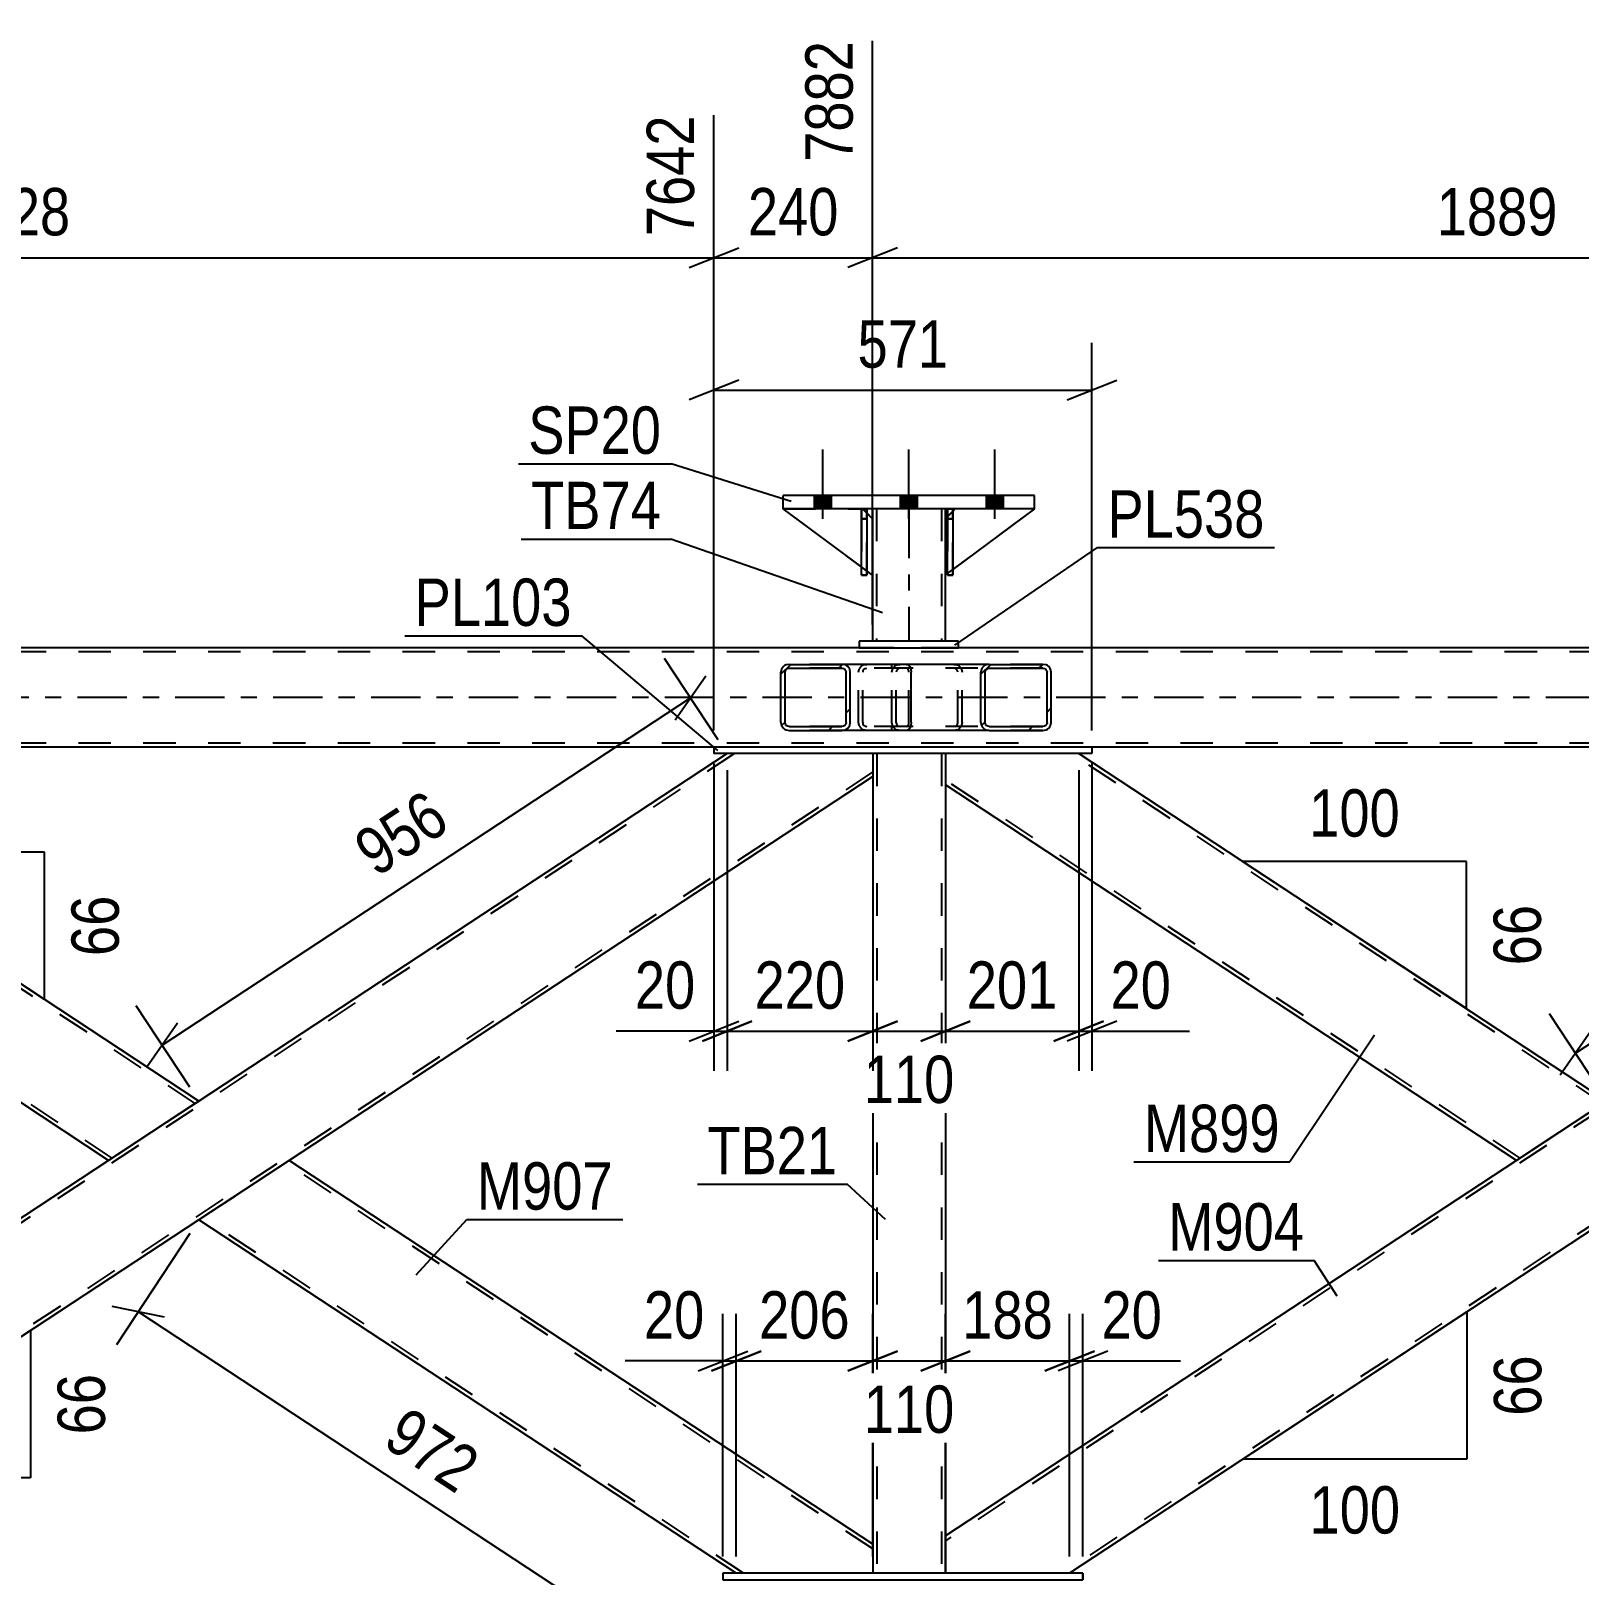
# Model space of a CAD drawing. Header units: millimetres. Extents: x -857 to 332, y -866 to -25.
# Drawn here: x -569.9 to -476.3, y -550.7 to -457.3 of the extents above; entities that cross this region are included whole.
import ezdxf

# ---------------------------------------------------------------- set-up
doc = ezdxf.new("R2010")
doc.units = ezdxf.units.MM
doc.linetypes.add('DXK_LINE_DOT2', pattern=[3.9198, 1.9599, -1.9599])
doc.linetypes.add('DXK_LINE_DOT3', pattern=[5.9187, 2.979, -0.9799, 0.9799, -0.9799])
doc.styles.add('Arial Narrow', font='ARIALN.TTF', dxfattribs={"height": 0.2})

# ---------------------------------------------------------------- blocks, each defined once
blk = doc.blocks.new('Part-570386455-8323 - 8305')
at = {"color": 7, "linetype": 'DXK_LINE_DOT2'}
for p, q in [((-442.246, -501.051), (-514.613, -548.652)), ((-432.201, -501.051), (-507.544, -550.609)), ((-431.764, -501.051), (-444.351, -509.329)), ((-431.764, -501.051), (-442.682, -501.051)), ((-474.622, -522.059), (-480.081, -525.65)), ((-469.163, -525.65), (-474.622, -529.241)), ((-514.613, -550.609), (-514.613, -548.94)), ((-507.107, -550.609), (-514.613, -550.609))]:
    blk.add_line(p, q, dxfattribs=at)
at = {"color": 2, "linetype": 'Continuous'}
for p, q in [((-442.682, -501.051), (-474.622, -522.059)), ((-432.055, -501.241), (-469.163, -525.65)), ((-480.081, -525.65), (-514.613, -548.365)), ((-474.622, -529.241), (-507.107, -550.609)), ((-514.613, -548.365), (-514.613, -550.609))]:
    blk.add_line(p, q, dxfattribs=at)
blk = doc.blocks.new('Part-570386455-8356 - 8305')
at = {"linetype": 'Continuous'}
h = blk.add_hatch(dxfattribs=at)
h.set_pattern_fill('', scale=0.7, style=0, pattern_type=0)
h.set_pattern_definition([(45, (-524.5279, -499.3542), (-1.57154, 1.57154), [])])
h.paths.add_polyline_path([(-524.566, -499.171), (-524.528, -499.354), (-524.419, -499.51), (-524.255, -499.614), (-524.063, -499.651), (-520.873, -499.651), (-520.681, -499.614), (-520.517, -499.51), (-520.408, -499.354), (-520.37, -499.171), (-520.37, -496.131), (-520.408, -495.947), (-520.517, -495.791), (-520.681, -495.687), (-520.873, -495.651), (-524.063, -495.651), (-524.255, -495.687), (-524.419, -495.791), (-524.528, -495.947), (-524.566, -496.131)])
h.paths.add_polyline_path([(-524.295, -496.039), (-524.241, -495.961), (-524.159, -495.909), (-524.063, -495.891), (-520.873, -495.891), (-520.777, -495.909), (-520.695, -495.961), (-520.641, -496.039), (-520.622, -496.131), (-520.622, -499.171), (-520.641, -499.262), (-520.695, -499.34), (-520.777, -499.392), (-520.873, -499.411), (-524.063, -499.411), (-524.159, -499.392), (-524.241, -499.34), (-524.295, -499.262), (-524.314, -499.171), (-524.314, -496.131)])
at = {"color": 2, "linetype": 'Continuous'}
for p, q in [((-524.528, -495.947), (-524.566, -496.131)), ((-524.314, -496.131), (-524.295, -496.039)), ((-524.295, -496.039), (-524.241, -495.961)), ((-524.063, -495.651), (-524.255, -495.687)), ((-524.241, -495.961), (-524.159, -495.909)), ((-524.159, -495.909), (-524.063, -495.891)), ((-524.063, -495.651), (-520.873, -495.651)), ((-524.063, -495.891), (-520.873, -495.891)), ((-516.964, -495.651), (-520.873, -495.651)), ((-520.681, -495.687), (-520.873, -495.651)), ((-520.873, -495.891), (-520.777, -495.909)), ((-520.777, -495.909), (-520.695, -495.961)), ((-520.695, -495.961), (-520.641, -496.039)), ((-520.641, -496.039), (-520.622, -496.131)), ((-520.37, -496.131), (-520.408, -495.947)), ((-516.964, -495.651), (-516.861, -495.687)), ((-516.861, -495.687), (-516.773, -495.791)), ((-516.773, -495.791), (-516.715, -495.947)), ((-516.715, -495.947), (-516.694, -496.131)), ((-524.566, -499.171), (-524.566, -496.131)), ((-524.314, -499.171), (-524.314, -496.131)), ((-520.622, -499.171), (-520.622, -496.131)), ((-520.37, -499.171), (-520.37, -496.131)), ((-516.694, -499.171), (-516.694, -496.131)), ((-524.566, -499.171), (-524.528, -499.354)), ((-524.295, -499.262), (-524.314, -499.171)), ((-524.241, -499.34), (-524.295, -499.262)), ((-524.255, -499.614), (-524.063, -499.651)), ((-524.159, -499.392), (-524.241, -499.34)), ((-524.063, -499.411), (-524.159, -499.392)), ((-524.063, -499.411), (-520.873, -499.411)), ((-524.063, -499.651), (-520.873, -499.651)), ((-520.777, -499.392), (-520.873, -499.411)), ((-520.873, -499.651), (-520.681, -499.614)), ((-516.964, -499.651), (-520.873, -499.651)), ((-520.695, -499.34), (-520.777, -499.392)), ((-520.641, -499.262), (-520.695, -499.34)), ((-520.622, -499.171), (-520.641, -499.262)), ((-520.408, -499.354), (-520.37, -499.171)), ((-516.861, -499.614), (-516.964, -499.651)), ((-516.773, -499.51), (-516.861, -499.614)), ((-516.715, -499.354), (-516.773, -499.51)), ((-516.694, -499.171), (-516.715, -499.354))]:
    blk.add_line(p, q, dxfattribs=at)
at = {"color": 7, "linetype": 'DXK_LINE_DOT2'}
for p, q in [((-520.873, -495.651), (-524.063, -495.651)), ((-516.964, -495.891), (-524.063, -495.891)), ((-519.874, -496.131), (-519.836, -495.947)), ((-519.603, -496.039), (-519.622, -496.131)), ((-519.549, -495.961), (-519.603, -496.039)), ((-519.563, -495.687), (-519.371, -495.651)), ((-519.549, -495.961), (-519.527, -495.947)), ((-519.527, -495.947), (-519.467, -495.909)), ((-519.467, -495.909), (-519.371, -495.891)), ((-517.861, -495.891), (-517.861, -495.651)), ((-516.912, -495.909), (-516.964, -495.891)), ((-516.868, -495.961), (-516.912, -495.909)), ((-516.839, -496.039), (-516.868, -495.961)), ((-516.829, -496.131), (-516.839, -496.039)), ((-519.874, -499.171), (-519.874, -496.131)), ((-519.622, -499.171), (-519.622, -496.131)), ((-516.829, -499.171), (-516.829, -496.131)), ((-516.964, -499.411), (-524.063, -499.411)), ((-520.873, -499.651), (-524.063, -499.651)), ((-519.836, -499.354), (-519.874, -499.171)), ((-519.622, -499.171), (-519.603, -499.262)), ((-519.603, -499.262), (-519.549, -499.34)), ((-519.371, -499.651), (-519.563, -499.614)), ((-519.549, -499.34), (-519.527, -499.354)), ((-519.527, -499.354), (-519.467, -499.392)), ((-519.467, -499.392), (-519.371, -499.411)), ((-517.861, -499.651), (-517.861, -499.411)), ((-516.964, -499.411), (-516.912, -499.392)), ((-516.912, -499.392), (-516.868, -499.34)), ((-516.868, -499.34), (-516.839, -499.262)), ((-516.839, -499.262), (-516.829, -499.171))]:
    blk.add_line(p, q, dxfattribs=at)
at = {"color": 2, "linetype": 'Continuous'}
for centre, start, end in [((-524.078, -496.146), 111.15131, 156.10485), ((-520.858, -496.146), 23.89515, 68.84869), ((-524.078, -499.155), 203.89515, 248.84869), ((-520.858, -499.155), 291.15131, 336.10485)]:
    blk.add_arc(centre, 0.492, start, end, dxfattribs=at)
at = {"color": 7, "linetype": 'DXK_LINE_DOT2'}
for centre, start, end in [((-519.386, -496.146), 111.15132, 156.10486), ((-519.386, -499.155), 203.89514, 248.84868)]:
    blk.add_arc(centre, 0.492, start, end, dxfattribs=at)
blk = doc.blocks.new('Part-570386455-8442 - 8305')
at = {"color": 7, "linetype": 'DXK_LINE_DOT2'}
for p, q in [((-527.38, -501.051), (-602.723, -550.609)), ((-519.013, -501.051), (-527.817, -501.051)), ((-519.013, -501.051), (-519.013, -501.867)), ((-519.013, -502.154), (-592.678, -550.609)), ((-519.013, -502.087), (-519.013, -502.441)), ((-519.013, -502.087), (-519.013, -502.154)), ((-559.756, -522.059), (-565.215, -525.65)), ((-554.297, -525.65), (-559.756, -529.241)), ((-602.323, -550.059), (-603.159, -550.609)), ((-592.241, -550.609), (-603.159, -550.609))]:
    blk.add_line(p, q, dxfattribs=at)
at = {"color": 2, "linetype": 'Continuous'}
for p, q in [((-527.817, -501.051), (-559.756, -522.059)), ((-519.013, -501.051), (-519.013, -501.867)), ((-519.013, -502.441), (-554.297, -525.65)), ((-519.013, -501.867), (-519.013, -502.441)), ((-565.215, -525.65), (-602.323, -550.059)), ((-559.756, -529.241), (-592.241, -550.609))]:
    blk.add_line(p, q, dxfattribs=at)
blk = doc.blocks.new('Part-570386455-8399 - 8305')
at = {"color": 7, "linetype": 'DXK_LINE_DOT2'}
for p, q in [((-514.613, -501.051), (-519.013, -501.051)), ((-519.013, -501.051), (-519.013, -502.441)), ((-518.773, -501.051), (-518.773, -550.609)), ((-514.853, -501.051), (-514.853, -550.609)), ((-514.613, -501.051), (-514.613, -502.936)), ((-514.613, -548.365), (-514.613, -550.609)), ((-519.013, -548.859), (-519.013, -550.609)), ((-514.613, -550.609), (-519.013, -550.609))]:
    blk.add_line(p, q, dxfattribs=at)
at = {"color": 2, "linetype": 'Continuous'}
for p, q in [((-519.013, -502.441), (-519.013, -548.859)), ((-514.613, -502.936), (-514.613, -548.365))]:
    blk.add_line(p, q, dxfattribs=at)
blk = doc.blocks.new('Bolt-570386455-8512 - 8305')
at = {"linetype": 'Continuous'}
for points in [[(-522.545, -486.25), (-521.505, -486.25), (-521.505, -485.45), (-522.545, -485.45)], [(-522.545, -486.25), (-521.505, -486.25), (-521.505, -485.45), (-522.545, -485.45)], [(-522.545, -486.25), (-521.505, -486.25), (-521.505, -485.45), (-522.545, -485.45)], [(-517.345, -486.25), (-516.305, -486.25), (-516.305, -485.45), (-517.345, -485.45)], [(-517.345, -486.25), (-516.305, -486.25), (-516.305, -485.45), (-517.345, -485.45)], [(-512.145, -486.25), (-511.105, -486.25), (-511.105, -485.45), (-512.145, -485.45)], [(-512.145, -486.25), (-511.105, -486.25), (-511.105, -485.45), (-512.145, -485.45)], [(-512.145, -486.25), (-511.105, -486.25), (-511.105, -485.45), (-512.145, -485.45)]]:
    blk.add_hatch(color=1, dxfattribs=at).paths.add_polyline_path(points)
at = {"color": 1, "linetype": 'Continuous'}
for p, q in [((-522.025, -486.85), (-522.025, -482.65)), ((-522.025, -486.85), (-522.025, -482.65)), ((-522.025, -486.85), (-522.025, -482.65)), ((-516.825, -486.85), (-516.825, -482.65)), ((-516.825, -486.85), (-516.825, -482.65)), ((-511.625, -486.85), (-511.625, -482.65)), ((-511.625, -486.85), (-511.625, -482.65)), ((-511.625, -486.85), (-511.625, -482.65)), ((-522.545, -486.25), (-522.545, -485.45)), ((-522.545, -486.25), (-522.545, -485.45)), ((-522.545, -486.25), (-522.545, -485.45)), ((-521.505, -486.25), (-521.505, -485.45)), ((-521.505, -486.25), (-521.505, -485.45)), ((-521.505, -486.25), (-521.505, -485.45)), ((-517.345, -486.25), (-517.345, -485.45)), ((-517.345, -486.25), (-517.345, -485.45)), ((-516.305, -486.25), (-516.305, -485.45)), ((-516.305, -486.25), (-516.305, -485.45)), ((-512.145, -486.25), (-512.145, -485.45)), ((-512.145, -486.25), (-512.145, -485.45)), ((-512.145, -486.25), (-512.145, -485.45)), ((-511.105, -486.25), (-511.105, -485.45)), ((-511.105, -486.25), (-511.105, -485.45)), ((-511.105, -486.25), (-511.105, -485.45))]:
    blk.add_line(p, q, dxfattribs=at)
blk = doc.blocks.new('Part-570386455-8858 - 8305')
at = {"linetype": 'Continuous'}
h = blk.add_hatch(dxfattribs=at)
h.set_pattern_fill('', scale=0.7, style=0, pattern_type=0)
h.set_pattern_definition([(45, (-512.4369, -499.3542), (-1.57154, 1.57154), [])])
h.paths.add_polyline_path([(-512.476, -499.171), (-512.437, -499.354), (-512.326, -499.51), (-512.16, -499.614), (-511.965, -499.651), (-508.73, -499.651), (-508.534, -499.614), (-508.369, -499.51), (-508.258, -499.354), (-508.219, -499.171), (-508.219, -496.131), (-508.258, -495.947), (-508.369, -495.791), (-508.534, -495.687), (-508.73, -495.651), (-511.965, -495.651), (-512.16, -495.687), (-512.326, -495.791), (-512.437, -495.947), (-512.476, -496.131)])
h.paths.add_polyline_path([(-512.201, -496.039), (-512.146, -495.961), (-512.063, -495.909), (-511.965, -495.891), (-508.73, -495.891), (-508.632, -495.909), (-508.549, -495.961), (-508.494, -496.039), (-508.474, -496.131), (-508.474, -499.171), (-508.494, -499.262), (-508.549, -499.34), (-508.632, -499.392), (-508.73, -499.411), (-511.965, -499.411), (-512.063, -499.392), (-512.146, -499.34), (-512.201, -499.262), (-512.22, -499.171), (-512.22, -496.131)])
at = {"color": 7, "linetype": 'DXK_LINE_DOT2'}
for p, q in [((-517.861, -496.131), (-517.822, -495.947)), ((-517.586, -496.039), (-517.606, -496.131)), ((-517.531, -495.961), (-517.586, -496.039)), ((-517.546, -495.687), (-517.35, -495.651)), ((-517.448, -495.909), (-517.531, -495.961)), ((-517.35, -495.891), (-517.448, -495.909)), ((-516.964, -495.651), (-517.35, -495.651)), ((-508.73, -495.891), (-517.35, -495.891)), ((-514.115, -495.651), (-513.92, -495.687)), ((-514.018, -495.909), (-514.115, -495.891)), ((-513.935, -495.961), (-514.018, -495.909)), ((-513.879, -496.039), (-513.935, -495.961)), ((-513.86, -496.131), (-513.879, -496.039)), ((-513.643, -495.947), (-513.605, -496.131)), ((-508.73, -495.651), (-511.965, -495.651)), ((-517.861, -499.171), (-517.861, -496.131)), ((-517.606, -499.171), (-517.606, -496.131)), ((-513.86, -499.171), (-513.86, -496.131)), ((-513.605, -499.171), (-513.605, -496.131)), ((-517.822, -499.354), (-517.861, -499.171)), ((-517.606, -499.171), (-517.586, -499.262)), ((-517.586, -499.262), (-517.531, -499.34)), ((-517.35, -499.651), (-517.546, -499.614)), ((-517.531, -499.34), (-517.448, -499.392)), ((-517.448, -499.392), (-517.35, -499.411)), ((-508.73, -499.411), (-517.35, -499.411)), ((-516.964, -499.651), (-517.35, -499.651)), ((-514.115, -499.411), (-514.018, -499.392)), ((-513.92, -499.614), (-514.115, -499.651)), ((-514.018, -499.392), (-513.935, -499.34)), ((-513.935, -499.34), (-513.879, -499.262)), ((-513.879, -499.262), (-513.86, -499.171)), ((-513.605, -499.171), (-513.643, -499.354)), ((-508.73, -499.651), (-511.965, -499.651))]:
    blk.add_line(p, q, dxfattribs=at)
at = {"color": 2, "linetype": 'Continuous'}
for p, q in [((-511.965, -495.651), (-516.964, -495.651)), ((-512.437, -495.947), (-512.476, -496.131)), ((-512.22, -496.131), (-512.201, -496.039)), ((-512.201, -496.039), (-512.146, -495.961)), ((-511.965, -495.651), (-512.16, -495.687)), ((-512.146, -495.961), (-512.063, -495.909)), ((-512.063, -495.909), (-511.965, -495.891)), ((-511.965, -495.651), (-508.73, -495.651)), ((-511.965, -495.891), (-508.73, -495.891)), ((-508.534, -495.687), (-508.73, -495.651)), ((-508.73, -495.891), (-508.632, -495.909)), ((-508.632, -495.909), (-508.549, -495.961)), ((-508.549, -495.961), (-508.494, -496.039)), ((-508.494, -496.039), (-508.474, -496.131)), ((-508.219, -496.131), (-508.258, -495.947)), ((-512.476, -499.171), (-512.476, -496.131)), ((-512.22, -499.171), (-512.22, -496.131)), ((-508.474, -499.171), (-508.474, -496.131)), ((-508.219, -499.171), (-508.219, -496.131)), ((-511.965, -499.651), (-516.964, -499.651)), ((-512.476, -499.171), (-512.437, -499.354)), ((-512.201, -499.262), (-512.22, -499.171)), ((-512.146, -499.34), (-512.201, -499.262)), ((-512.16, -499.614), (-511.965, -499.651)), ((-512.063, -499.392), (-512.146, -499.34)), ((-511.965, -499.411), (-512.063, -499.392)), ((-511.965, -499.411), (-508.73, -499.411)), ((-511.965, -499.651), (-508.73, -499.651)), ((-508.632, -499.392), (-508.73, -499.411)), ((-508.73, -499.651), (-508.534, -499.614)), ((-508.549, -499.34), (-508.632, -499.392)), ((-508.494, -499.262), (-508.549, -499.34)), ((-508.474, -499.171), (-508.494, -499.262)), ((-508.258, -499.354), (-508.219, -499.171))]:
    blk.add_line(p, q, dxfattribs=at)
at = {"color": 7, "linetype": 'DXK_LINE_DOT2'}
for centre, start, end in [((-517.37, -496.151), 110.75832, 155.68004), ((-514.096, -496.151), 24.31996, 69.24168), ((-517.37, -499.15), 204.31996, 249.24168), ((-514.096, -499.15), 290.75832, 335.68004)]:
    blk.add_arc(centre, 0.496, start, end, dxfattribs=at)
at = {"color": 2, "linetype": 'Continuous'}
for centre, start, end in [((-511.984, -496.151), 110.75832, 155.68005), ((-508.71, -496.151), 24.31995, 69.24168), ((-511.984, -499.15), 204.31995, 249.24168), ((-508.71, -499.15), 290.75832, 335.68005)]:
    blk.add_arc(centre, 0.496, start, end, dxfattribs=at)
blk = doc.blocks.new('Part-570386455-8427 - 8305')
at = {"color": 2, "linetype": 'Continuous'}
for p, q in [((-554.297, -525.65), (-559.756, -529.241)), ((-519.013, -548.859), (-554.297, -525.65)), ((-527.27, -550.609), (-559.756, -529.241)), ((-519.013, -549.434), (-519.013, -548.859)), ((-519.013, -549.434), (-519.013, -550.609))]:
    blk.add_line(p, q, dxfattribs=at)
at = {"color": 7, "linetype": 'DXK_LINE_DOT2'}
for p, q in [((-519.013, -549.147), (-554.515, -525.794)), ((-559.537, -529.098), (-559.521, -529.087)), ((-526.834, -550.609), (-559.537, -529.098)), ((-519.013, -549.324), (-519.013, -549.434)), ((-519.013, -550.609), (-527.27, -550.609))]:
    blk.add_line(p, q, dxfattribs=at)
blk = doc.blocks.new('Part-570386455-8655 - 8305')
at = {"color": 7, "linetype": 'DXK_LINE_DOT2'}
for p, q in [((-519.698, -486.85), (-519.698, -486.25)), ((-519.698, -486.25), (-519.698, -486.25)), ((-519.698, -486.25), (-519.698, -490.25)), ((-519.698, -486.25), (-519.378, -486.25)), ((-519.378, -486.25), (-519.378, -486.85)), ((-519.378, -490.25), (-519.378, -486.25)), ((-519.698, -490.25), (-519.698, -486.85)), ((-519.698, -486.85), (-519.378, -486.85)), ((-519.378, -486.85), (-519.378, -490.25)), ((-519.698, -490.25), (-519.378, -490.25))]:
    blk.add_line(p, q, dxfattribs=at)
blk = doc.blocks.new('Part-570386455-8865 - 8305')
at = {"color": 7, "linetype": 'DXK_LINE_DOT2'}
for p, q in [((-114.303, -494.891), (-792.019, -494.891)), ((-114.303, -494.651), (-690.093, -494.651)), ((-513.825, -494.651), (-519.825, -494.651)), ((-114.303, -500.411), (-792.019, -500.411)), ((-505.761, -500.651), (-528.617, -500.651))]:
    blk.add_line(p, q, dxfattribs=at)
at = {"color": 2, "linetype": 'Continuous'}
for p, q in [((-519.825, -494.651), (-684.093, -494.651)), ((-264.422, -494.651), (-513.825, -494.651)), ((-528.617, -500.651), (-590.895, -500.651)), ((-443.482, -500.651), (-505.761, -500.651))]:
    blk.add_line(p, q, dxfattribs=at)
at = {"color": 7, "linetype": 'DXK_LINE_DOT3'}
blk.add_line((-114.303, -497.651), (-792.019, -497.651), dxfattribs=at)
blk = doc.blocks.new('Part-570386455-8656 - 8305')
at = {"color": 7, "linetype": 'DXK_LINE_DOT2'}
for p, q in [((-514.498, -486.25), (-514.499, -486.25)), ((-514.499, -486.25), (-514.498, -490.25)), ((-514.499, -486.25), (-514.178, -486.25)), ((-514.498, -486.85), (-514.498, -486.25)), ((-514.178, -490.25), (-514.179, -486.25)), ((-514.178, -486.25), (-514.178, -486.85)), ((-514.498, -490.25), (-514.498, -486.85)), ((-514.498, -486.85), (-514.178, -486.85)), ((-514.178, -486.85), (-514.178, -490.25)), ((-514.498, -490.25), (-514.178, -490.25))]:
    blk.add_line(p, q, dxfattribs=at)
blk = doc.blocks.new('Part-570386455-8671 - 8305')
at = {"color": 2, "linetype": 'Continuous'}
for p, q in [((-519.825, -494.251), (-519.825, -494.651)), ((-513.825, -494.251), (-519.825, -494.251)), ((-519.825, -494.651), (-513.825, -494.651)), ((-513.825, -494.651), (-513.825, -494.251))]:
    blk.add_line(p, q, dxfattribs=at)
blk = doc.blocks.new('Part-570386455-8672 - 8305')
at = {"color": 7, "linetype": 'DXK_LINE_DOT2'}
for p, q in [((-514.025, -486.25), (-514.625, -486.85)), ((-514.625, -490.25), (-509.225, -486.25)), ((-514.625, -486.85), (-514.025, -486.25)), ((-509.225, -486.25), (-514.025, -486.25)), ((-514.625, -486.85), (-514.625, -490.25)), ((-514.625, -486.85), (-514.625, -486.85)), ((-514.625, -486.85), (-514.625, -490.25))]:
    blk.add_line(p, q, dxfattribs=at)
blk = doc.blocks.new('Part-570386455-8673 - 8305')
at = {"color": 2, "linetype": 'Continuous'}
for p, q in [((-519.378, -486.25), (-519.699, -486.25)), ((-519.699, -490.25), (-519.698, -486.25)), ((-519.379, -486.25), (-519.378, -486.25)), ((-519.378, -486.25), (-519.379, -490.25)), ((-519.379, -490.25), (-519.699, -490.25))]:
    blk.add_line(p, q, dxfattribs=at)
at = {"color": 7, "linetype": 'DXK_LINE_DOT2'}
for p, q in [((-519.699, -486.25), (-519.699, -486.85)), ((-519.379, -486.85), (-519.379, -486.25)), ((-519.379, -486.85), (-519.699, -486.85)), ((-519.699, -486.85), (-519.699, -490.25)), ((-519.379, -490.25), (-519.379, -486.85))]:
    blk.add_line(p, q, dxfattribs=at)
blk = doc.blocks.new('Part-570386455-8674 - 8305')
at = {"color": 2, "linetype": 'Continuous'}
for p, q in [((-514.179, -486.25), (-514.499, -486.25)), ((-514.499, -490.25), (-514.499, -486.25)), ((-514.179, -486.25), (-514.179, -486.25)), ((-514.179, -486.25), (-514.179, -490.25)), ((-514.179, -490.25), (-514.499, -490.25))]:
    blk.add_line(p, q, dxfattribs=at)
at = {"color": 7, "linetype": 'DXK_LINE_DOT2'}
for p, q in [((-514.499, -486.25), (-514.499, -486.85)), ((-514.179, -486.85), (-514.179, -486.25)), ((-514.179, -486.85), (-514.499, -486.85)), ((-514.499, -486.85), (-514.499, -490.25)), ((-514.179, -490.25), (-514.179, -486.85))]:
    blk.add_line(p, q, dxfattribs=at)
blk = doc.blocks.new('Part-570386455-8692 - 8305')
at = {"color": 2, "linetype": 'Continuous'}
for p, q in [((-524.425, -486.25), (-524.425, -485.45)), ((-509.225, -485.45), (-524.425, -485.45)), ((-509.225, -486.25), (-509.225, -485.45)), ((-509.225, -486.25), (-524.425, -486.25))]:
    blk.add_line(p, q, dxfattribs=at)
at = {"color": 7, "linetype": 'DXK_LINE_DOT2'}
for p, q in [((-524.425, -486.25), (-524.425, -485.45)), ((-509.225, -486.25), (-509.225, -485.45))]:
    blk.add_line(p, q, dxfattribs=at)
blk = doc.blocks.new('Part-570386455-8704 - 8305')
at = {"color": 2, "linetype": 'Continuous'}
for p, q in [((-519.025, -486.25), (-519.025, -486.85)), ((-514.625, -486.25), (-514.625, -486.85)), ((-519.025, -490.25), (-519.025, -494.251)), ((-514.625, -490.25), (-514.625, -494.251))]:
    blk.add_line(p, q, dxfattribs=at)
at = {"color": 7, "linetype": 'DXK_LINE_DOT2'}
for p, q in [((-514.625, -486.25), (-519.025, -486.25)), ((-518.785, -486.25), (-518.785, -494.251)), ((-514.865, -486.25), (-514.865, -494.251)), ((-519.025, -486.85), (-519.025, -490.25)), ((-514.625, -486.85), (-514.625, -490.25)), ((-514.625, -494.251), (-519.025, -494.251))]:
    blk.add_line(p, q, dxfattribs=at)
at = {"color": 7, "linetype": 'DXK_LINE_DOT3'}
blk.add_line((-516.825, -486.25), (-516.825, -494.251), dxfattribs=at)
blk = doc.blocks.new('Part-570386455-8725 - 8305')
at = {"color": 2, "linetype": 'Continuous'}
for p, q in [((-519.699, -489.751), (-524.425, -486.25)), ((-519.025, -486.85), (-519.378, -486.497)), ((-519.025, -486.85), (-519.025, -490.25)), ((-519.025, -490.25), (-519.379, -489.988))]:
    blk.add_line(p, q, dxfattribs=at)
at = {"color": 7, "linetype": 'DXK_LINE_DOT2'}
for p, q in [((-519.625, -486.25), (-524.425, -486.25)), ((-519.378, -486.497), (-519.625, -486.25)), ((-519.379, -489.988), (-519.699, -489.751))]:
    blk.add_line(p, q, dxfattribs=at)
blk = doc.blocks.new('Part-570386455-8726 - 8305')
at = {"color": 7, "linetype": 'DXK_LINE_DOT2'}
for p, q in [((-519.025, -490.25), (-524.425, -486.25)), ((-524.425, -486.25), (-519.625, -486.25)), ((-519.625, -486.25), (-519.025, -486.85)), ((-519.025, -486.85), (-519.025, -490.25))]:
    blk.add_line(p, q, dxfattribs=at)
blk = doc.blocks.new('Part-570386455-8727 - 8305')
at = {"color": 7, "linetype": 'DXK_LINE_DOT2'}
for p, q in [((-514.625, -486.85), (-514.025, -486.25)), ((-514.179, -486.404), (-514.499, -486.724)), ((-509.225, -486.25), (-514.025, -486.25)), ((-514.625, -486.85), (-514.625, -490.25)), ((-514.625, -490.25), (-514.179, -489.92))]:
    blk.add_line(p, q, dxfattribs=at)
at = {"color": 2, "linetype": 'Continuous'}
for p, q in [((-514.499, -486.724), (-514.625, -486.85)), ((-514.025, -486.25), (-514.179, -486.404)), ((-509.225, -486.25), (-514.179, -489.92)), ((-514.625, -486.85), (-514.625, -490.25)), ((-514.625, -486.85), (-514.625, -486.85)), ((-514.499, -490.157), (-514.625, -490.25))]:
    blk.add_line(p, q, dxfattribs=at)
blk = doc.blocks.new('Part-570386455-8758 - 8305')
at = {"color": 2, "linetype": 'Continuous'}
for p, q in [((-514.613, -501.051), (-514.613, -502.936)), ((-506.561, -501.051), (-474.622, -522.059)), ((-480.081, -525.65), (-514.613, -502.936)), ((-474.891, -522.237), (-480.081, -525.65)), ((-474.655, -522.081), (-474.891, -522.237)), ((-474.622, -522.059), (-474.655, -522.081))]:
    blk.add_line(p, q, dxfattribs=at)
at = {"color": 7, "linetype": 'DXK_LINE_DOT2'}
for p, q in [((-506.561, -501.051), (-514.613, -501.051)), ((-514.613, -501.051), (-514.613, -502.892)), ((-474.84, -522.203), (-506.998, -501.051)), ((-479.862, -525.507), (-514.613, -502.648)), ((-474.891, -522.237), (-474.75, -522.144)), ((-474.622, -522.059), (-474.622, -522.059))]:
    blk.add_line(p, q, dxfattribs=at)
blk = doc.blocks.new('Part-570386455-8793 - 8305')
at = {"color": 2, "linetype": 'Continuous'}
for p, q in [((-528.07, -550.609), (-528.07, -551.009)), ((-506.307, -550.609), (-528.07, -550.609)), ((-528.07, -551.009), (-506.307, -551.009)), ((-506.307, -550.609), (-506.307, -551.009)), ((-506.307, -550.609), (-506.307, -550.609)), ((-506.307, -551.009), (-506.307, -551.009))]:
    blk.add_line(p, q, dxfattribs=at)
at = {"color": 7, "linetype": 'DXK_LINE_DOT2'}
for p, q in [((-528.07, -550.609), (-528.07, -551.009)), ((-506.307, -551.009), (-506.307, -550.609)), ((-506.307, -550.609), (-506.307, -550.609)), ((-506.307, -551.009), (-506.307, -551.009))]:
    blk.add_line(p, q, dxfattribs=at)
blk = doc.blocks.new('Part-570386455-8806 - 8305')
at = {"color": 2, "linetype": 'Continuous'}
for p, q in [((-505.761, -500.651), (-528.617, -500.651)), ((-528.617, -500.651), (-528.617, -501.051)), ((-505.761, -500.651), (-505.761, -501.051)), ((-505.761, -501.051), (-528.617, -501.051))]:
    blk.add_line(p, q, dxfattribs=at)
blk = doc.blocks.new('Part-570386455-8857 - 8305')
at = {"color": 2, "linetype": 'Continuous'}
for p, q in [((-602.323, -501.241), (-602.29, -501.219)), ((-565.215, -525.65), (-602.323, -501.241)), ((-602.033, -501.051), (-602.29, -501.219)), ((-602.048, -501.051), (-602.088, -501.087)), ((-559.756, -522.059), (-591.695, -501.051)), ((-560.025, -522.237), (-565.215, -525.65)), ((-559.789, -522.081), (-560.025, -522.237)), ((-559.756, -522.059), (-559.789, -522.081))]:
    blk.add_line(p, q, dxfattribs=at)
at = {"color": 7, "linetype": 'DXK_LINE_DOT2'}
for p, q in [((-602.29, -501.219), (-602.323, -501.241)), ((-564.996, -525.507), (-602.105, -501.098)), ((-591.695, -501.051), (-602.048, -501.051)), ((-602.033, -501.051), (-602.033, -501.051)), ((-559.974, -522.203), (-592.132, -501.051)), ((-560.025, -522.237), (-559.884, -522.144))]:
    blk.add_line(p, q, dxfattribs=at)
blk = doc.blocks.new('StraightDimension-570386455-39726 - 8305')
at = {"color": 7, "linetype": 'Continuous'}
for p, q in [((-528.617, -501.651), (-528.617, -520.231)), ((-527.817, -502.051), (-527.817, -520.231)), ((-530.117, -518.431), (-527.117, -517.231)), ((-526.317, -517.231), (-529.317, -518.431)), ((-528.617, -517.831), (-534.523, -517.831)), ((-528.617, -517.831), (-534.523, -517.831)), ((-528.617, -517.831), (-527.817, -517.831))]:
    blk.add_line(p, q, dxfattribs=at)
at = {"color": 0}
blk.add_wipeout([(-529.142, -517.081), (-529.142, -512.881), (-533.998, -512.881), (-533.998, -517.081)], dxfattribs=at)
at = {"color": 3, "style": 'Arial Narrow'}
blk.add_text('20', height=2.8633, dxfattribs=at).set_placement((-533.398, -516.481))
blk = doc.blocks.new('StraightDimension-570386455-39839 - 8305')
at = {"color": 7, "linetype": 'Continuous'}
for p, q in [((-527.27, -549.609), (-527.27, -534.928)), ((-519.013, -549.609), (-519.013, -534.928)), ((-528.77, -538.378), (-525.77, -537.178)), ((-517.513, -537.178), (-520.513, -538.378)), ((-527.27, -537.778), (-519.013, -537.778))]:
    blk.add_line(p, q, dxfattribs=at)
at = {"color": 0}
blk.add_wipeout([(-519.8, -537.028), (-519.8, -532.828), (-526.484, -532.828), (-526.484, -537.028)], dxfattribs=at)
at = {"color": 3, "style": 'Arial Narrow'}
blk.add_text('206', height=2.8633, dxfattribs=at).set_placement((-525.884, -536.428))
blk = doc.blocks.new('StraightDimension-570386455-39723 - 8305')
at = {"color": 7, "linetype": 'Continuous'}
for p, q in [((-514.613, -502.051), (-514.613, -520.231)), ((-506.561, -502.051), (-506.561, -520.231)), ((-516.113, -518.431), (-513.113, -517.231)), ((-505.061, -517.231), (-508.061, -518.431)), ((-514.613, -517.831), (-506.561, -517.831))]:
    blk.add_line(p, q, dxfattribs=at)
at = {"color": 0}
blk.add_wipeout([(-507.245, -517.081), (-507.245, -512.881), (-513.929, -512.881), (-513.929, -517.081)], dxfattribs=at)
at = {"color": 3, "style": 'Arial Narrow'}
blk.add_text('201', height=2.8633, dxfattribs=at).set_placement((-513.329, -516.481))
blk = doc.blocks.new('StraightDimension-570386455-9101 - 8305')
at = {"color": 7, "linetype": 'Continuous'}
for p, q in [((-560.305, -530.077), (-564.735, -536.811)), ((-561.833, -535.129), (-564.999, -534.483)), ((-563.416, -534.806), (-530.931, -556.174)), ((-527.82, -551.445), (-532.25, -558.179)), ((-532.514, -555.851), (-529.348, -556.497))]:
    blk.add_line(p, q, dxfattribs=at)
at = {"color": 0}
blk.add_wipeout([(-543.969, -546.7), (-541.661, -543.191), (-547.245, -539.518), (-549.553, -543.027)], dxfattribs=at)
at = {"color": 3, "style": 'Arial Narrow'}
blk.add_text('972', height=2.8633, rotation=-33.33468, dxfattribs=at).set_placement((-548.722, -542.855))
blk = doc.blocks.new('StraightDimension-570386455-9129 - 8305')
at = {"color": 7, "linetype": 'Continuous'}
for p, q in [((-443.232, -500.215), (-446.149, -495.78)), ((-445.507, -499.486), (-443.66, -496.835)), ((-476.522, -519.17), (-444.583, -498.161)), ((-475.171, -521.224), (-478.089, -516.789)), ((-475.599, -517.844), (-477.446, -520.495))]:
    blk.add_line(p, q, dxfattribs=at)
at = {"color": 0}
blk.add_wipeout([(-458.173, -506.202), (-460.481, -502.693), (-466.065, -506.366), (-463.757, -509.875)], dxfattribs=at)
at = {"color": 3, "style": 'Arial Narrow'}
blk.add_text('956', height=2.8633, rotation=33.33468, dxfattribs=at).set_placement((-463.586, -509.044))
blk = doc.blocks.new('AngleDimension-570386455-39528 - 8305')
at = {"color": 7, "linetype": 'Continuous'}
for p, q in [((-581.5, -507.757), (-582.633, -507.011)), ((-569.099, -507.011), (-582.633, -507.011)), ((-569.099, -515.914), (-582.633, -507.011)), ((-569.099, -515.914), (-569.099, -507.011))]:
    blk.add_line(p, q, dxfattribs=at)
at = {"color": 0}
for points in [[(-572.524, -506.111), (-572.524, -501.911), (-579.208, -501.911), (-579.208, -506.111)], [(-563.999, -509.034), (-568.199, -509.035), (-568.199, -513.891), (-563.999, -513.891)]]:
    blk.add_wipeout(points, dxfattribs=at)
at = {"color": 3, "style": 'Arial Narrow'}
blk.add_text('100', height=2.8633, dxfattribs=at).set_placement((-578.608, -505.511))
blk.add_text('66', height=2.8633, rotation=90.00021, dxfattribs=at).set_placement((-564.599, -513.291))
blk = doc.blocks.new('StraightDimension-570386455-20635 - 8305')
at = {"color": 7, "linetype": 'Continuous'}
for p, q in [((-519.025, -493.251), (-519.025, -457.947)), ((-528.617, -499.651), (-528.617, -462.447)), ((-530.117, -471.659), (-527.117, -470.459)), ((-517.525, -470.459), (-520.525, -471.659)), ((-528.617, -471.059), (-519.025, -471.059))]:
    blk.add_line(p, q, dxfattribs=at)
at = {"color": 0}
blk.add_wipeout([(-520.479, -470.309), (-520.479, -466.109), (-527.163, -466.109), (-527.163, -470.309)], dxfattribs=at)
at = {"color": 3, "style": 'Arial Narrow'}
blk.add_text('240', height=2.8633, dxfattribs=at).set_placement((-526.563, -469.709))
at = {"color": 0, "linetype": 'Continuous'}
blk.add_wipeout([(-519.625, -457.347), (-523.825, -457.347), (-523.825, -465.859), (-519.625, -465.859)], dxfattribs=at)
at = {"color": 3, "linetype": 'Continuous', "style": 'Arial Narrow'}
blk.add_text('7882', height=2.8633, rotation=90.00021, dxfattribs=at).set_placement((-520.225, -465.259))
blk = doc.blocks.new('StraightDimension-570386455-39836 - 8305')
at = {"color": 7, "linetype": 'Continuous'}
for p, q in [((-507.107, -549.609), (-507.107, -534.928)), ((-506.307, -549.609), (-506.307, -534.928)), ((-508.607, -538.378), (-505.607, -537.178)), ((-504.807, -537.178), (-507.807, -538.378)), ((-507.107, -537.778), (-506.307, -537.778)), ((-506.307, -537.778), (-500.401, -537.778)), ((-506.307, -537.778), (-500.401, -537.778))]:
    blk.add_line(p, q, dxfattribs=at)
at = {"color": 0}
blk.add_wipeout([(-500.926, -537.028), (-500.926, -532.828), (-505.782, -532.828), (-505.782, -537.028)], dxfattribs=at)
at = {"color": 3, "style": 'Arial Narrow'}
blk.add_text('20', height=2.8633, dxfattribs=at).set_placement((-505.182, -536.428))
blk = doc.blocks.new('StraightDimension-570386455-9091 - 8305')
at = {"color": 7, "linetype": 'Continuous'}
for p, q in [((-528.366, -500.215), (-531.605, -495.292)), ((-530.962, -498.998), (-529.115, -496.347)), ((-561.978, -518.682), (-530.039, -497.673)), ((-560.305, -521.224), (-563.544, -516.301)), ((-561.054, -517.356), (-562.901, -520.007))]:
    blk.add_line(p, q, dxfattribs=at)
at = {"color": 0}
blk.add_wipeout([(-543.628, -505.714), (-545.936, -502.205), (-551.521, -505.878), (-549.213, -509.387)], dxfattribs=at)
at = {"color": 3, "style": 'Arial Narrow'}
blk.add_text('956', height=2.8633, rotation=33.33468, dxfattribs=at).set_placement((-549.041, -508.556))
blk = doc.blocks.new('StraightDimension-570386455-9677 - 8305')
at = {"color": 7, "linetype": 'Continuous'}
for p, q in [((-528.617, -499.651), (-528.617, -476.211)), ((-505.761, -499.651), (-505.761, -476.211)), ((-527.117, -478.461), (-530.117, -479.661)), ((-528.617, -479.061), (-505.761, -479.061)), ((-507.261, -479.661), (-504.261, -478.461))]:
    blk.add_line(p, q, dxfattribs=at)
at = {"color": 0}
blk.add_wipeout([(-513.847, -478.311), (-513.847, -474.111), (-520.531, -474.111), (-520.531, -478.311)], dxfattribs=at)
at = {"color": 3, "style": 'Arial Narrow'}
blk.add_text('571', height=2.8633, dxfattribs=at).set_placement((-519.931, -477.711))
blk = doc.blocks.new('StraightDimension-570386455-20634 - 8305')
at = {"color": 7, "linetype": 'Continuous'}
for p, q in [((-519.025, -493.251), (-519.025, -457.947)), ((-443.482, -499.851), (-443.482, -462.447)), ((-517.525, -470.459), (-520.525, -471.659)), ((-444.982, -471.659), (-441.982, -470.459)), ((-519.025, -471.059), (-443.482, -471.059))]:
    blk.add_line(p, q, dxfattribs=at)
at = {"color": 0}
blk.add_wipeout([(-476.997, -470.309), (-476.997, -466.109), (-485.51, -466.109), (-485.51, -470.309)], dxfattribs=at)
at = {"color": 3, "style": 'Arial Narrow'}
blk.add_text('1889', height=2.8633, dxfattribs=at).set_placement((-484.91, -469.709))
at = {"color": 0, "linetype": 'Continuous'}
blk.add_wipeout([(-444.082, -461.847), (-448.282, -461.847), (-448.282, -470.359), (-444.082, -470.359)], dxfattribs=at)
at = {"color": 3, "linetype": 'Continuous', "style": 'Arial Narrow'}
blk.add_text('9771', height=2.8633, rotation=90.00021, dxfattribs=at).set_placement((-444.682, -469.759))
blk = doc.blocks.new('StraightDimension-570386455-20636 - 8305')
at = {"color": 7, "linetype": 'Continuous'}
for p, q in [((-613.751, -499.651), (-613.751, -462.447)), ((-528.617, -499.651), (-528.617, -462.447)), ((-612.251, -470.459), (-615.251, -471.659)), ((-530.117, -471.659), (-527.117, -470.459)), ((-613.751, -471.059), (-528.617, -471.059))]:
    blk.add_line(p, q, dxfattribs=at)
at = {"color": 0}
blk.add_wipeout([(-566.928, -470.309), (-566.928, -466.109), (-575.44, -466.109), (-575.44, -470.309)], dxfattribs=at)
at = {"color": 3, "style": 'Arial Narrow'}
blk.add_text('2128', height=2.8633, dxfattribs=at).set_placement((-574.84, -469.709))
at = {"color": 0, "linetype": 'Continuous'}
blk.add_wipeout([(-529.217, -461.847), (-533.417, -461.847), (-533.417, -470.359), (-529.217, -470.359)], dxfattribs=at)
at = {"color": 3, "linetype": 'Continuous', "style": 'Arial Narrow'}
blk.add_text('7642', height=2.8633, rotation=90.00021, dxfattribs=at).set_placement((-529.817, -469.759))
blk = doc.blocks.new('AngleDimension-570386455-39526 - 8305')
at = {"color": 7, "linetype": 'Continuous'}
for p, q in [((-569.939, -535.939), (-583.473, -544.842)), ((-569.939, -535.939), (-569.939, -544.842)), ((-577.884, -541.165), (-583.473, -544.842)), ((-569.939, -544.842), (-583.473, -544.842))]:
    blk.add_line(p, q, dxfattribs=at)
at = {"color": 0}
for points in [[(-564.839, -537.963), (-569.039, -537.963), (-569.039, -542.819), (-564.839, -542.819)], [(-573.364, -549.942), (-573.364, -545.742), (-580.048, -545.742), (-580.048, -549.942)]]:
    blk.add_wipeout(points, dxfattribs=at)
at = {"color": 3, "style": 'Arial Narrow'}
blk.add_text('66', height=2.8633, rotation=90.00021, dxfattribs=at).set_placement((-565.439, -542.219))
blk.add_text('100', height=2.8633, dxfattribs=at).set_placement((-579.448, -549.342))
blk = doc.blocks.new('AngleDimension-570386455-39569 - 8305')
at = {"color": 7, "linetype": 'Continuous'}
for p, q in [((-483.092, -534.813), (-496.627, -543.716)), ((-483.092, -534.813), (-483.092, -543.716)), ((-492.75, -541.165), (-496.627, -543.716)), ((-483.092, -543.716), (-496.627, -543.716))]:
    blk.add_line(p, q, dxfattribs=at)
at = {"color": 0}
for points in [[(-477.992, -536.836), (-482.192, -536.836), (-482.192, -541.693), (-477.992, -541.693)], [(-486.517, -548.816), (-486.517, -544.616), (-493.202, -544.616), (-493.202, -548.816)]]:
    blk.add_wipeout(points, dxfattribs=at)
at = {"color": 3, "style": 'Arial Narrow'}
blk.add_text('66', height=2.8633, rotation=90.00021, dxfattribs=at).set_placement((-478.592, -541.093))
blk.add_text('100', height=2.8633, dxfattribs=at).set_placement((-492.602, -548.216))
blk = doc.blocks.new('AngleDimension-570386455-39571 - 8305')
at = {"color": 7, "linetype": 'Continuous'}
for p, q in [((-496.366, -507.757), (-496.647, -507.571)), ((-483.113, -507.571), (-496.647, -507.571)), ((-483.113, -516.474), (-496.647, -507.571)), ((-483.113, -516.474), (-483.113, -507.571))]:
    blk.add_line(p, q, dxfattribs=at)
at = {"color": 0}
for points in [[(-486.538, -506.671), (-486.538, -502.471), (-493.222, -502.471), (-493.222, -506.671)], [(-478.013, -509.595), (-482.213, -509.595), (-482.213, -514.451), (-478.013, -514.451)]]:
    blk.add_wipeout(points, dxfattribs=at)
at = {"color": 3, "style": 'Arial Narrow'}
blk.add_text('100', height=2.8633, dxfattribs=at).set_placement((-492.622, -506.071))
blk.add_text('66', height=2.8633, rotation=90.00021, dxfattribs=at).set_placement((-478.613, -513.851))
blk = doc.blocks.new('StraightDimension-570386455-39722 - 8305')
at = {"color": 7, "linetype": 'Continuous'}
for p, q in [((-505.761, -501.651), (-505.761, -520.231)), ((-506.561, -502.051), (-506.561, -520.231)), ((-508.061, -518.431), (-505.061, -517.231)), ((-504.261, -517.231), (-507.261, -518.431)), ((-506.561, -517.831), (-505.761, -517.831)), ((-505.761, -517.831), (-499.855, -517.831)), ((-505.761, -517.831), (-499.855, -517.831))]:
    blk.add_line(p, q, dxfattribs=at)
at = {"color": 0}
blk.add_wipeout([(-500.38, -517.081), (-500.38, -512.881), (-505.236, -512.881), (-505.236, -517.081)], dxfattribs=at)
at = {"color": 3, "style": 'Arial Narrow'}
blk.add_text('20', height=2.8633, dxfattribs=at).set_placement((-504.636, -516.481))
blk = doc.blocks.new('StraightDimension-570386455-39724 - 8305')
at = {"color": 7, "linetype": 'Continuous'}
for p, q in [((-519.013, -502.051), (-519.013, -520.681)), ((-514.613, -502.051), (-514.613, -520.681)), ((-520.513, -518.431), (-517.513, -517.231)), ((-513.113, -517.231), (-516.113, -518.431)), ((-519.013, -517.831), (-514.613, -517.831))]:
    blk.add_line(p, q, dxfattribs=at)
at = {"color": 0}
blk.add_wipeout([(-513.471, -522.781), (-513.471, -518.581), (-520.155, -518.581), (-520.155, -522.781)], dxfattribs=at)
at = {"color": 3, "style": 'Arial Narrow'}
blk.add_text('110', height=2.8633, dxfattribs=at).set_placement((-519.555, -522.181))
blk = doc.blocks.new('StraightDimension-570386455-39725 - 8305')
at = {"color": 7, "linetype": 'Continuous'}
for p, q in [((-527.817, -502.051), (-527.817, -520.231)), ((-519.013, -502.051), (-519.013, -520.231)), ((-529.317, -518.431), (-526.317, -517.231)), ((-517.513, -517.231), (-520.513, -518.431)), ((-527.817, -517.831), (-519.013, -517.831))]:
    blk.add_line(p, q, dxfattribs=at)
at = {"color": 0}
blk.add_wipeout([(-520.073, -517.081), (-520.073, -512.881), (-526.757, -512.881), (-526.757, -517.081)], dxfattribs=at)
at = {"color": 3, "style": 'Arial Narrow'}
blk.add_text('220', height=2.8633, dxfattribs=at).set_placement((-526.157, -516.481))
blk = doc.blocks.new('StraightDimension-570386455-39837 - 8305')
at = {"color": 7, "linetype": 'Continuous'}
for p, q in [((-514.613, -549.609), (-514.613, -534.928)), ((-507.107, -549.609), (-507.107, -534.928)), ((-516.113, -538.378), (-513.113, -537.178)), ((-505.607, -537.178), (-508.607, -538.378)), ((-514.613, -537.778), (-507.107, -537.778))]:
    blk.add_line(p, q, dxfattribs=at)
at = {"color": 0}
blk.add_wipeout([(-507.518, -537.028), (-507.518, -532.828), (-514.202, -532.828), (-514.202, -537.028)], dxfattribs=at)
at = {"color": 3, "style": 'Arial Narrow'}
blk.add_text('188', height=2.8633, dxfattribs=at).set_placement((-513.602, -536.428))
blk = doc.blocks.new('StraightDimension-570386455-39838 - 8305')
at = {"color": 7, "linetype": 'Continuous'}
for p, q in [((-519.013, -549.609), (-519.013, -535.378)), ((-514.613, -549.609), (-514.613, -535.378)), ((-520.513, -538.378), (-517.513, -537.178)), ((-513.113, -537.178), (-516.113, -538.378)), ((-519.013, -537.778), (-514.613, -537.778))]:
    blk.add_line(p, q, dxfattribs=at)
at = {"color": 0}
blk.add_wipeout([(-513.471, -542.728), (-513.471, -538.528), (-520.155, -538.528), (-520.155, -542.728)], dxfattribs=at)
at = {"color": 3, "style": 'Arial Narrow'}
blk.add_text('110', height=2.8633, dxfattribs=at).set_placement((-519.555, -542.128))
blk = doc.blocks.new('StraightDimension-570386455-39840 - 8305')
at = {"color": 7, "linetype": 'Continuous'}
for p, q in [((-528.07, -549.609), (-528.07, -534.928)), ((-527.27, -549.609), (-527.27, -534.928)), ((-529.57, -538.378), (-526.57, -537.178)), ((-525.77, -537.178), (-528.77, -538.378)), ((-528.07, -537.778), (-533.977, -537.778)), ((-528.07, -537.778), (-533.977, -537.778)), ((-528.07, -537.778), (-527.27, -537.778))]:
    blk.add_line(p, q, dxfattribs=at)
at = {"color": 0}
blk.add_wipeout([(-528.595, -537.028), (-528.595, -532.828), (-533.452, -532.828), (-533.452, -537.028)], dxfattribs=at)
at = {"color": 3, "style": 'Arial Narrow'}
blk.add_text('20', height=2.8633, dxfattribs=at).set_placement((-532.852, -536.428))
blk = doc.blocks.new('Mark-570386455-8319 - 8305')
at = {"color": 30, "linetype": 'Continuous'}
for p in [(-501.744, -531.7), (-490.928, -533.87)]:
    blk.add_line(p, (-492.32, -531.7), dxfattribs=at)
at = {"color": 0}
blk.add_wipeout([(-492.92, -531.1), (-492.92, -528.1), (-501.144, -528.1), (-501.144, -531.1)], dxfattribs=at)
blk.add_wipeout([(-492.92, -531.1), (-492.92, -528.1), (-501.144, -528.1), (-501.144, -531.1)], dxfattribs=at)
at = {"color": 3, "style": 'Arial Narrow'}
blk.add_text('M904', height=2.8633, dxfattribs=at).set_placement((-501.144, -531.1))
blk = doc.blocks.new('Mark-570386455-8395 - 8305')
at = {"color": 30, "linetype": 'Continuous'}
for p in [(-529.609, -527.088), (-518.236, -529.22)]:
    blk.add_line(p, (-520.555, -527.088), dxfattribs=at)
at = {"color": 0}
blk.add_wipeout([(-521.155, -526.488), (-521.155, -523.488), (-529.009, -523.488), (-529.009, -526.488)], dxfattribs=at)
blk.add_wipeout([(-521.155, -526.488), (-521.155, -523.488), (-529.009, -523.488), (-529.009, -526.488)], dxfattribs=at)
at = {"color": 3, "style": 'Arial Narrow'}
blk.add_text('TB21', height=2.8633, dxfattribs=at).set_placement((-529.009, -526.488))
blk = doc.blocks.new('Mark-570386455-8423 - 8305')
at = {"color": 30, "linetype": 'Continuous'}
for p, q in [((-546.611, -532.576), (-543.55, -529.227)), ((-543.55, -529.227), (-534.127, -529.227))]:
    blk.add_line(p, q, dxfattribs=at)
at = {"color": 0}
blk.add_wipeout([(-534.727, -528.627), (-534.727, -525.627), (-542.95, -525.627), (-542.95, -528.627)], dxfattribs=at)
blk.add_wipeout([(-534.727, -528.627), (-534.727, -525.627), (-542.95, -525.627), (-542.95, -528.627)], dxfattribs=at)
at = {"color": 3, "style": 'Arial Narrow'}
blk.add_text('M907', height=2.8633, dxfattribs=at).set_placement((-542.95, -528.627))
blk = doc.blocks.new('Mark-570386455-8667 - 8305')
at = {"color": 30, "linetype": 'Continuous'}
for p, q in [((-514.055, -494.495), (-505.418, -488.589)), ((-505.418, -488.589), (-494.714, -488.589))]:
    blk.add_line(p, q, dxfattribs=at)
at = {"color": 0}
blk.add_wipeout([(-495.314, -487.989), (-495.314, -484.989), (-504.818, -484.989), (-504.818, -487.989)], dxfattribs=at)
blk.add_wipeout([(-495.314, -487.989), (-495.314, -484.989), (-504.818, -484.989), (-504.818, -487.989)], dxfattribs=at)
at = {"color": 3, "style": 'Arial Narrow'}
blk.add_text('PL538', height=2.8633, dxfattribs=at).set_placement((-504.818, -487.989))
blk = doc.blocks.new('Mark-570386455-8688 - 8305')
at = {"color": 30, "linetype": 'Continuous'}
for p in [(-540.442, -483.521), (-523.949, -485.797)]:
    blk.add_line(p, (-531.203, -483.521), dxfattribs=at)
at = {"color": 0}
blk.add_wipeout([(-531.803, -482.921), (-531.803, -479.921), (-539.842, -479.921), (-539.842, -482.921)], dxfattribs=at)
blk.add_wipeout([(-531.803, -482.921), (-531.803, -479.921), (-539.842, -479.921), (-539.842, -482.921)], dxfattribs=at)
at = {"color": 3, "style": 'Arial Narrow'}
blk.add_text('SP20', height=2.8633, dxfattribs=at).set_placement((-539.842, -482.921))
blk = doc.blocks.new('Mark-570386455-8700 - 8305')
at = {"color": 30, "linetype": 'Continuous'}
for p in [(-540.269, -488.073), (-518.423, -492.542)]:
    blk.add_line(p, (-531.214, -488.073), dxfattribs=at)
at = {"color": 0}
blk.add_wipeout([(-531.814, -487.473), (-531.814, -484.473), (-539.669, -484.473), (-539.669, -487.473)], dxfattribs=at)
blk.add_wipeout([(-531.814, -487.473), (-531.814, -484.473), (-539.669, -484.473), (-539.669, -487.473)], dxfattribs=at)
at = {"color": 3, "style": 'Arial Narrow'}
blk.add_text('TB74', height=2.8633, dxfattribs=at).set_placement((-539.669, -487.473))
blk = doc.blocks.new('Mark-570386455-8754 - 8305')
at = {"color": 30, "linetype": 'Continuous'}
for p in [(-488.682, -518.079), (-503.217, -525.747)]:
    blk.add_line(p, (-493.793, -525.747), dxfattribs=at)
at = {"color": 0}
blk.add_wipeout([(-494.393, -525.147), (-494.393, -522.147), (-502.617, -522.147), (-502.617, -525.147)], dxfattribs=at)
blk.add_wipeout([(-494.393, -525.147), (-494.393, -522.147), (-502.617, -522.147), (-502.617, -525.147)], dxfattribs=at)
at = {"color": 3, "style": 'Arial Narrow'}
blk.add_text('M899', height=2.8633, dxfattribs=at).set_placement((-502.617, -525.147))
blk = doc.blocks.new('Mark-570386455-8802 - 8305')
at = {"color": 30, "linetype": 'Continuous'}
for p in [(-547.313, -493.925), (-528.376, -500.862)]:
    blk.add_line(p, (-536.609, -493.925), dxfattribs=at)
at = {"color": 0}
blk.add_wipeout([(-537.209, -493.325), (-537.209, -490.325), (-546.713, -490.325), (-546.713, -493.325)], dxfattribs=at)
blk.add_wipeout([(-537.209, -493.325), (-537.209, -490.325), (-546.713, -490.325), (-546.713, -493.325)], dxfattribs=at)
at = {"color": 3, "style": 'Arial Narrow'}
blk.add_text('PL103', height=2.8633, dxfattribs=at).set_placement((-546.713, -493.325))

msp = doc.modelspace()

# ---------------------------------------------------------------- block references
for name in ['Bolt-570386455-8512 - 8305', 'Part-570386455-8692 - 8305', 'Part-570386455-8725 - 8305', 'Part-570386455-8726 - 8305', 'Part-570386455-8673 - 8305', 'Part-570386455-8655 - 8305', 'Part-570386455-8704 - 8305', 'Part-570386455-8672 - 8305', 'Part-570386455-8727 - 8305', 'Part-570386455-8656 - 8305', 'Part-570386455-8674 - 8305', 'Part-570386455-8865 - 8305', 'Part-570386455-8671 - 8305', 'Part-570386455-8356 - 8305', 'Part-570386455-8858 - 8305', 'Part-570386455-8806 - 8305', 'Part-570386455-8442 - 8305', 'Part-570386455-8857 - 8305', 'Part-570386455-8399 - 8305', 'Part-570386455-8323 - 8305', 'Part-570386455-8758 - 8305', 'Part-570386455-8427 - 8305', 'Part-570386455-8793 - 8305']:
    msp.add_blockref(name, (0, 0))

# ---------------------------------------------------------------- next in the draw order: block references
for name in ['StraightDimension-570386455-20635 - 8305', 'StraightDimension-570386455-9129 - 8305', 'StraightDimension-570386455-39726 - 8305', 'AngleDimension-570386455-39528 - 8305', 'StraightDimension-570386455-39723 - 8305', 'Mark-570386455-8395 - 8305', 'StraightDimension-570386455-39839 - 8305', 'StraightDimension-570386455-39836 - 8305', 'AngleDimension-570386455-39569 - 8305']:
    msp.add_blockref(name, (0, 0))

# ---------------------------------------------------------------- next in the draw order: block references
for name in ['StraightDimension-570386455-9091 - 8305', 'StraightDimension-570386455-39722 - 8305', 'StraightDimension-570386455-39724 - 8305', 'AngleDimension-570386455-39571 - 8305', 'Mark-570386455-8319 - 8305', 'StraightDimension-570386455-9101 - 8305', 'StraightDimension-570386455-39837 - 8305']:
    msp.add_blockref(name, (0, 0))

# ---------------------------------------------------------------- next in the draw order: block references
for name in ['StraightDimension-570386455-9677 - 8305', 'StraightDimension-570386455-39725 - 8305', 'Mark-570386455-8754 - 8305', 'StraightDimension-570386455-39840 - 8305', 'StraightDimension-570386455-39838 - 8305', 'AngleDimension-570386455-39526 - 8305']:
    msp.add_blockref(name, (0, 0))

# ---------------------------------------------------------------- next in the draw order: block references
for name in ['StraightDimension-570386455-20634 - 8305', 'StraightDimension-570386455-20636 - 8305', 'Mark-570386455-8423 - 8305']:
    msp.add_blockref(name, (0, 0))

# ---------------------------------------------------------------- next in the draw order: block references
for name in ['Mark-570386455-8688 - 8305', 'Mark-570386455-8667 - 8305']:
    msp.add_blockref(name, (0, 0))

# ---------------------------------------------------------------- next in the draw order: block references
msp.add_blockref('Mark-570386455-8700 - 8305', (0, 0))

# ---------------------------------------------------------------- next in the draw order: block references
msp.add_blockref('Mark-570386455-8802 - 8305', (0, 0))

doc.saveas('drawing.dxf')
